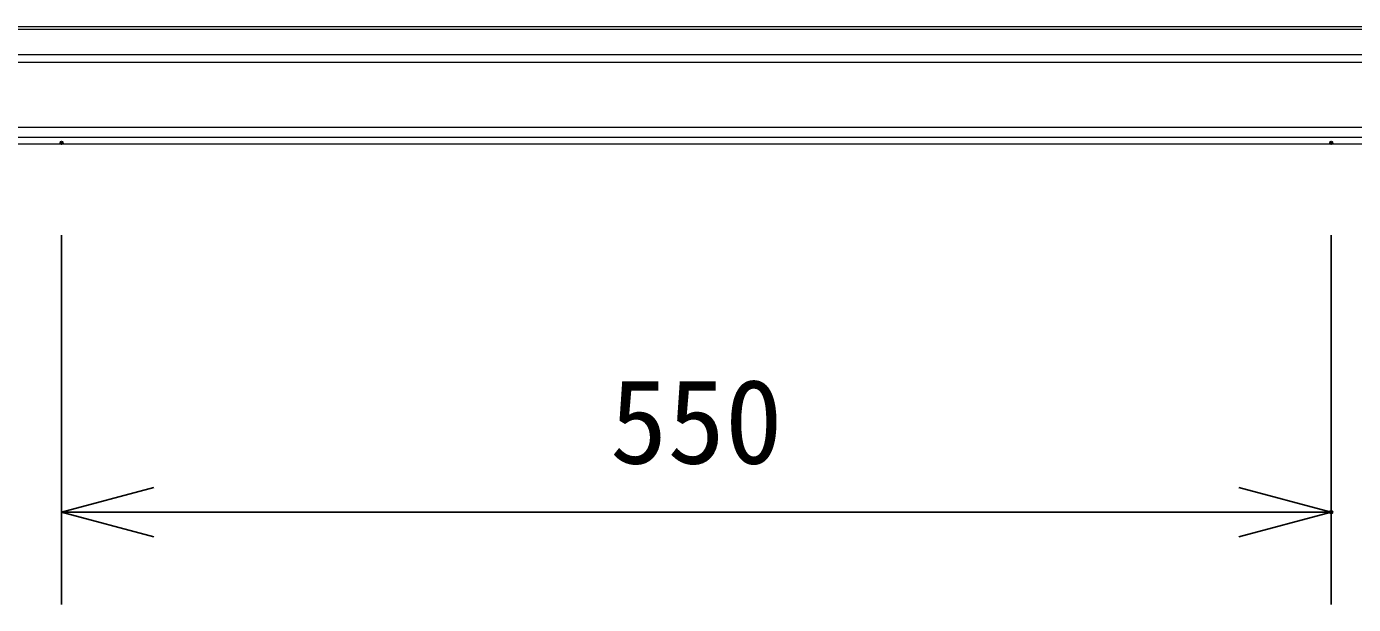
# Model space of a CAD drawing. Units: millimetres, scale not verified. Extents: x -63 to 62, y -56 to 57.
# Drawn here: x -27.72 to 1.02, y -10.96 to 1.56 of the extents above; entities that cross this region are included whole.
import ezdxf
from ezdxf.enums import TextEntityAlignment as Align

# ---------------------------------------------------------------- set-up
doc = ezdxf.new("R2010")
doc.units = ezdxf.units.MM
doc.header["$LTSCALE"] = 0.125
doc.header["$PDMODE"] = 32
doc.header["$PDSIZE"] = 0.0625
for name, color, linetype, lineweight in [('0-0_0', 7, 'Continuous', 25), ('0-5_GAIKEI', 1, 'Continuous', 18), ('0-6_SUNPO', 7, 'Continuous', 18)]:
    doc.layers.add(name, color=color, linetype=linetype, lineweight=lineweight)
doc.layers.add('0-4_DEFPOINTS', color=7, linetype='Continuous')
doc.styles.add('ＭＳ ゴシック', font='')
doc.styles.get('ＭＳ ゴシック').set_extended_font_data('MS Gothic')

# ---------------------------------------------------------------- blocks, each defined once
blk = doc.blocks.new('_OPEN30')
at = {"layer": '0-0_0'}
blk.add_line((0, 0), (-1, 0), dxfattribs=at)
blk.add_lwpolyline([(-1, 0.26795), (0, 0), (-1, -0.26795)], dxfattribs=at)
blk = doc.blocks.new('D7')
at = {"layer": '0-4_DEFPOINTS'}
for p in [(-30.9505, 5.9218), (-3.4505, 5.9218), (-3.4505, -2.0782)]:
    blk.add_point(p, dxfattribs=at)
at = {"layer": '0-6_SUNPO', "lineweight": 25}
for p, q in [((-30.9505, 3.9218), (-30.9505, -4.0782)), ((-3.4505, 3.9218), (-3.4505, -4.0782)), ((-28.9505, -2.0782), (-5.4505, -2.0782))]:
    blk.add_line(p, q, dxfattribs=at)
at = {"layer": '0-6_SUNPO', "xscale": 2, "yscale": 2, "rotation": 180}
blk.add_blockref('_OPEN30', (-30.9505, -2.0782), dxfattribs=at)
at = {"layer": '0-6_SUNPO', "xscale": 2, "yscale": 2}
blk.add_blockref('_OPEN30', (-3.4505, -2.0782), dxfattribs=at)
at = {"layer": '0-6_SUNPO', "style": 'ＭＳ ゴシック'}
blk.add_text('550', height=1.833, dxfattribs=at).set_placement((-19.0755, -1.5782), align=Align.BOTTOM_LEFT)

msp = doc.modelspace()

# ---------------------------------------------------------------- linework, layer by layer
at = {"layer": '0-5_GAIKEI'}
for p, q in [((-41.9264, 1.5018), (13.2495, 1.5018)), ((-41.9117, 1.5621), (13.2348, 1.5621)), ((13.8716, 0.9517), (-42.5485, 0.9517)), ((-42.5552, 0.7931), (13.8783, 0.7931)), ((15.5784, -0.8425), (-44.2553, -0.8425)), ((-44.0285, -0.6157), (15.3516, -0.6157))]:
    msp.add_line(p, q, dxfattribs=at)
at = {"layer": '0-5_GAIKEI', "color": 7}
msp.add_line((-44.3887, -0.9779), (15.7118, -0.9779), dxfattribs=at)

# ---------------------------------------------------------------- block references
at = {"layer": '0-6_SUNPO'}
msp.add_blockref('D7', (3.9862, -6.8794), dxfattribs=at)

doc.saveas('drawing.dxf')
